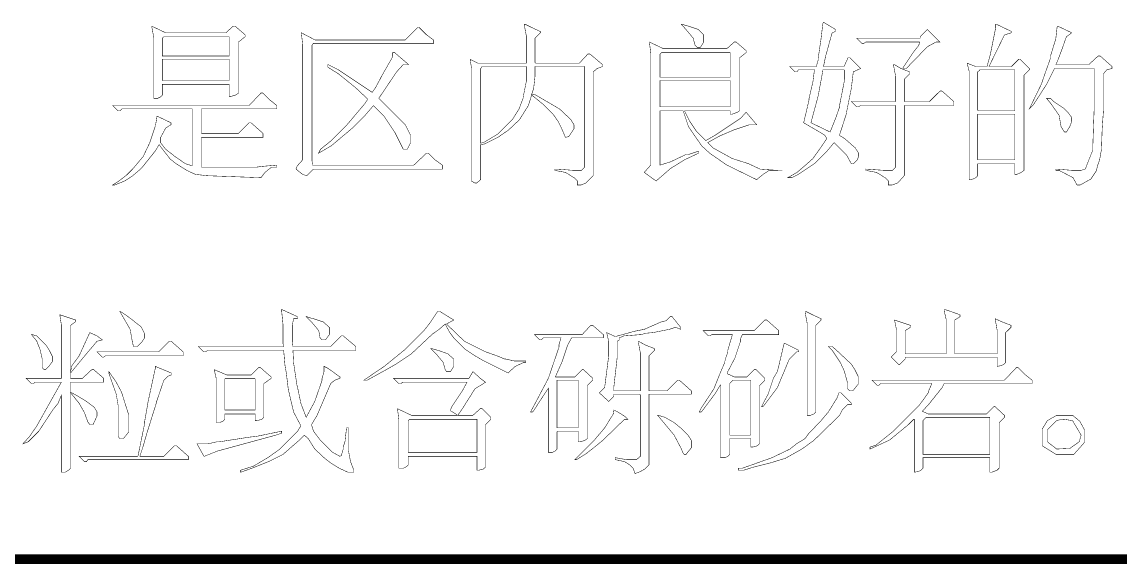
# Model space of a CAD drawing. Extents: x 94 to 452, y -72 to 1042.
# Drawn here: x 293.81 to 316.59, y 677.72 to 688.96 of the extents above; entities that cross this region are included whole.
import ezdxf

# ---------------------------------------------------------------- set-up
doc = ezdxf.new("R2010")
doc.units = 0
doc.header["$MEASUREMENT"] = 0
doc.layers.add('TREE_LAYER', color=7, linetype='Continuous')

msp = doc.modelspace()

# ---------------------------------------------------------------- linework, layer by layer
at = {"layer": 'TREE_LAYER'}
for points, const_width, elevation in [([(304.248349, 688.917502), (304.234624, 688.917502), (304.234624, 688.890051), (304.2758, 688.670443), (304.2758, 688.121424), (304.2758, 688.107698), (303.273839, 688.107698), (303.109133, 688.190051), (303.136584, 688.01162), (303.136584, 685.664561), (303.205212, 685.623385), (303.246388, 685.623385), (303.328741, 685.692012), (303.328741, 686.419463), (303.411094, 686.433188), (303.685604, 686.570443), (303.905212, 686.721424), (304.138545, 686.941032), (304.152271, 686.968483), (304.316977, 687.229267), (304.385604, 687.448875), (304.605212, 687.270443), (304.838545, 687.03711), (304.934624, 686.899855), (305.003251, 686.7626), (305.085604, 686.570443), (305.154231, 686.584169), (305.264035, 686.748875), (305.264035, 686.831228), (305.195408, 686.941032), (304.962075, 687.160639), (304.632663, 687.352796), (304.467957, 687.448875), (304.385604, 687.4626), (304.42678, 687.58613), (304.440506, 687.709659), (304.454231, 687.833188), (304.454231, 688.039071), (304.467957, 688.039071), (305.483643, 688.039071), (305.483643, 688.039071), (305.483643, 685.952796), (305.415016, 685.884169), (305.264035, 685.884169), (304.907173, 685.91162), (304.865996, 685.91162), (304.865996, 685.884169), (305.085604, 685.842992), (305.264035, 685.733188), (305.332663, 685.664561), (305.332663, 685.582208), (305.415016, 685.582208), (305.511094, 685.623385), (305.662075, 685.774365), (305.662075, 687.929267), (305.744428, 687.997894), (305.854231, 688.039071), (305.854231, 688.080247), (305.593447, 688.299855), (305.552271, 688.299855), (305.373839, 688.107698), (304.467957, 688.107698), (304.454231, 688.121424), (304.454231, 688.629267), (304.564035, 688.739071), (304.564035, 688.766522), (304.385604, 688.848875), (304.248349, 688.917502), (304.248349, 688.917502)], 0.01, 27), ([(307.50129, 688.917502), (307.487565, 688.917502), (307.597369, 688.793973), (307.734624, 688.629267), (307.7758, 688.478287), (307.816977, 688.43711), (307.885604, 688.43711), (307.954231, 688.546914), (307.954231, 688.697894), (307.844428, 688.807698), (307.638545, 688.876326), (307.583643, 688.890051), (307.50129, 688.917502), (307.50129, 688.917502)], 0.01, 27), ([(310.438545, 688.958679), (310.42482, 688.931228), (310.383643, 688.58809), (310.328741, 688.217502), (310.328741, 688.176326), (310.287565, 688.039071), (310.273839, 688.039071), (309.738545, 688.039071), (309.848349, 687.929267), (309.889526, 687.929267), (309.916977, 687.970443), (310.260114, 687.970443), (310.260114, 687.956718), (310.246388, 687.942992), (310.218937, 687.723385), (310.136584, 687.366522), (310.136584, 687.339071), (310.02678, 686.872404), (310.356192, 686.680247), (310.465996, 686.61162), (310.507173, 686.542992), (310.356192, 686.323385), (310.218937, 686.131228), (310.081682, 686.007698), (309.889526, 685.842992), (309.697369, 685.733188), (309.779722, 685.733188), (309.916977, 685.801816), (310.246388, 686.021424), (310.520898, 686.295934), (310.658153, 686.460639), (310.918937, 686.199855), (311.015016, 686.021424), (311.056192, 686.021424), (311.138545, 686.103777), (311.165996, 686.172404), (311.165996, 686.241032), (311.097369, 686.350836), (310.877761, 686.542992), (310.767957, 686.61162), (310.905212, 687.03711), (310.960114, 687.31162), (311.015016, 687.58613), (311.056192, 687.929267), (311.207173, 687.997894), (310.987565, 688.217502), (310.946388, 688.217502), (310.864035, 688.039071), (310.452271, 688.039071), (310.438545, 688.039071), (310.479722, 688.244953), (310.616977, 688.739071), (310.685604, 688.766522), (310.685604, 688.807698), (310.438545, 688.958679), (310.438545, 688.958679)], 0.01, 27), ([(314.020898, 688.917502), (314.007173, 688.917502), (314.007173, 688.835149), (313.92482, 688.423385), (313.897369, 688.28613), (313.828741, 688.039071), (313.815016, 688.039071), (313.595408, 688.039071), (313.416977, 688.107698), (313.458153, 687.942992), (313.458153, 685.692012), (313.540506, 685.705737), (313.595408, 685.733188), (313.636584, 685.774365), (313.636584, 686.021424), (313.65031, 686.021424), (314.405212, 686.021424), (314.405212, 686.021424), (314.405212, 685.801816), (314.446388, 685.801816), (314.542467, 685.842992), (314.597369, 685.884169), (314.597369, 687.860639), (314.707173, 687.970443), (314.707173, 687.997894), (314.515016, 688.190051), (314.487565, 688.190051), (314.336584, 688.039071), (313.869918, 688.039071), (313.869918, 688.039071), (314.185604, 688.684169), (314.19933, 688.697894), (314.336584, 688.739071), (314.336584, 688.766522), (314.020898, 688.917502), (314.020898, 688.917502)], 0.01, 27), ([(296.507173, 688.876326), (296.507173, 688.876326), (296.507173, 688.8626), (296.548349, 688.642992), (296.548349, 687.380247), (296.630702, 687.380247), (296.685604, 687.407698), (296.72678, 687.448875), (296.72678, 687.668483), (296.72678, 687.668483), (298.113055, 687.668483), (298.113055, 687.668483), (298.113055, 687.421424), (298.154231, 687.421424), (298.25031, 687.448875), (298.305212, 687.490051), (298.305212, 688.546914), (298.442467, 688.656718), (298.442467, 688.656718), (298.442467, 688.697894), (298.236584, 688.876326), (298.195408, 688.876326), (298.044428, 688.739071), (296.795408, 688.739071), (296.507173, 688.876326), (296.507173, 688.876326)], 0.01, 27), ([(302.052271, 688.848875), (302.02482, 688.848875), (301.764035, 688.58809), (299.897369, 688.58809), (299.609133, 688.739071), (299.636584, 688.492012), (299.636584, 686.103777), (299.52678, 685.980247), (299.49933, 685.925345), (299.513055, 685.897894), (299.636584, 685.801816), (299.718937, 685.774365), (299.856192, 685.91162), (302.532663, 685.91162), (302.532663, 685.993973), (302.381682, 686.103777), (302.244428, 686.241032), (302.203251, 686.241032), (301.942467, 685.993973), (299.856192, 685.993973), (299.842467, 685.993973), (299.828741, 686.090051), (299.828741, 688.478287), (299.856192, 688.519463), (302.354231, 688.519463), (302.354231, 688.58809), (302.203251, 688.697894), (302.052271, 688.848875), (302.052271, 688.848875)], 0.01, 27), ([(312.593447, 688.807698), (312.442467, 688.656718), (312.442467, 688.629267), (311.12482, 688.629267), (311.234624, 688.519463), (311.2758, 688.519463), (311.316977, 688.546914), (312.415016, 688.546914), (312.428741, 688.546914), (312.415016, 688.478287), (312.305212, 688.341032), (312.085604, 688.01162), (312.085604, 687.997894), (312.154231, 687.997894), (312.593447, 688.450836), (312.771879, 688.546914), (312.854231, 688.546914), (312.593447, 688.807698), (312.593447, 688.807698)], 0.01, 27), ([(315.297369, 688.876326), (315.283643, 688.8626), (315.256192, 688.615541), (315.146388, 688.258679), (315.146388, 688.217502), (314.954231, 687.668483), (314.707173, 687.160639), (314.789526, 687.242992), (315.064035, 687.668483), (315.228741, 687.997894), (316.052271, 687.997894), (316.052271, 687.997894), (316.052271, 687.174365), (316.052271, 687.174365), (316.038545, 686.831228), (316.02482, 686.419463), (316.02482, 686.309659), (315.942467, 686.103777), (315.915016, 686.035149), (315.873839, 685.925345), (315.860114, 685.91162), (315.777761, 685.884169), (315.613055, 685.884169), (315.256192, 685.91162), (315.256192, 685.884169), (315.32482, 685.884169), (315.613055, 685.733188), (315.695408, 685.582208), (315.764035, 685.582208), (315.983643, 685.705737), (316.093447, 685.870443), (316.134624, 686.021424), (316.162075, 686.090051), (316.203251, 686.323385), (316.216977, 686.735149), (316.244428, 687.133188), (316.244428, 687.88809), (316.313055, 687.970443), (316.422859, 687.997894), (316.422859, 688.039071), (316.1758, 688.258679), (316.134624, 688.258679), (315.942467, 688.080247), (315.256192, 688.080247), (315.256192, 688.080247), (315.283643, 688.135149), (315.311094, 688.203777), (315.393447, 688.423385), (315.4758, 688.656718), (315.585604, 688.739071), (315.297369, 688.876326), (315.297369, 688.876326)], 0.01, 27), ([(296.754231, 688.656718), (296.767957, 688.656718), (298.113055, 688.656718), (298.113055, 688.656718), (298.113055, 688.258679), (298.113055, 688.258679), (296.72678, 688.258679), (296.72678, 688.258679), (296.72678, 688.629267), (296.754231, 688.656718), (296.754231, 688.656718)], 0.01, 27), ([(306.828741, 688.546914), (306.828741, 688.546914), (306.828741, 688.533188), (306.856192, 688.313581), (306.856192, 685.993973), (306.718937, 685.842992), (306.965996, 685.664561), (307.267957, 685.925345), (307.556192, 686.103777), (307.844428, 686.241032), (307.844428, 686.282208), (307.844428, 686.282208), (307.638545, 686.213581), (307.583643, 686.213581), (307.267957, 686.0626), (307.048349, 685.993973), (307.048349, 685.993973), (307.048349, 687.119463), (307.048349, 687.119463), (307.515016, 687.119463), (307.528741, 687.119463), (307.638545, 686.790051), (307.913055, 686.392012), (308.077761, 686.241032), (308.434624, 685.993973), (309.052271, 685.692012), (309.065996, 685.705737), (309.203251, 685.815541), (309.313055, 685.884169), (309.491486, 685.884169), (309.120898, 685.91162), (308.887565, 686.021424), (308.544428, 686.131228), (308.146388, 686.350836), (308.036584, 686.460639), (308.283643, 686.597894), (308.571879, 686.721424), (308.90129, 686.831228), (309.052271, 686.831228), (308.832663, 687.092012), (308.722859, 686.968483), (308.187565, 686.61162), (307.995408, 686.501816), (307.803251, 686.693973), (307.665996, 686.899855), (307.556192, 687.119463), (307.569918, 687.119463), (308.503251, 687.119463), (308.503251, 687.050836), (308.544428, 687.050836), (308.654231, 687.092012), (308.695408, 687.119463), (308.695408, 688.217502), (308.832663, 688.327306), (308.832663, 688.327306), (308.832663, 688.368483), (308.62678, 688.546914), (308.585604, 688.546914), (308.434624, 688.409659), (307.116977, 688.409659), (306.828741, 688.546914), (306.828741, 688.546914)], 0.01, 27), ([(301.544428, 688.327306), (301.503251, 688.327306), (301.503251, 688.258679), (301.489526, 688.217502), (301.269918, 687.833188), (301.242467, 687.778287), (301.146388, 687.599855), (301.077761, 687.503777), (300.377761, 687.970443), (300.158153, 688.080247), (300.158153, 688.039071), (300.158153, 688.025345), (300.377761, 687.88809), (300.734624, 687.599855), (300.981682, 687.366522), (300.981682, 687.352796), (300.92678, 687.270443), (300.556192, 686.831228), (300.213055, 686.48809), (300.007173, 686.323385), (299.965996, 686.241032), (300.22678, 686.392012), (300.652271, 686.748875), (300.940506, 687.03711), (301.105212, 687.229267), (301.32482, 687.009659), (301.544428, 686.680247), (301.722859, 686.323385), (301.805212, 686.323385), (301.805212, 686.323385), (301.873839, 686.460639), (301.873839, 686.61162), (301.764035, 686.831228), (301.215016, 687.380247), (301.585604, 687.929267), (301.722859, 688.080247), (301.832663, 688.080247), (301.544428, 688.327306), (301.544428, 688.327306)], 0.01, 27), ([(307.0758, 688.327306), (307.0758, 688.327306), (308.503251, 688.327306), (308.503251, 688.327306), (308.503251, 687.819463), (308.503251, 687.819463), (307.048349, 687.819463), (307.048349, 687.819463), (307.048349, 688.299855), (307.0758, 688.327306), (307.0758, 688.327306)], 0.01, 27), ([(296.72678, 688.176326), (296.72678, 688.190051), (298.113055, 688.190051), (298.113055, 688.176326), (298.113055, 687.750836), (298.113055, 687.750836), (296.72678, 687.750836), (296.72678, 687.750836), (296.72678, 688.176326), (296.72678, 688.176326)], 0.01, 27), ([(303.356192, 688.039071), (303.356192, 688.039071), (304.2758, 688.039071), (304.2758, 688.039071), (304.2758, 687.73711), (304.220898, 687.4626), (304.207173, 687.380247), (304.12482, 687.160639), (303.987565, 686.941032), (303.685604, 686.639071), (303.411094, 686.474365), (303.328741, 686.446914), (303.328741, 686.446914), (303.328741, 687.997894), (303.356192, 688.039071), (303.356192, 688.039071)], 0.01, 27), ([(311.907173, 688.080247), (311.893447, 688.080247), (311.893447, 688.052796), (311.934624, 687.833188), (311.934624, 687.31162), (311.934624, 687.31162), (311.015016, 687.31162), (311.12482, 687.201816), (311.165996, 687.201816), (311.207173, 687.229267), (311.934624, 687.229267), (311.934624, 687.229267), (311.934624, 685.952796), (311.865996, 685.884169), (311.715016, 685.884169), (311.509133, 685.897894), (311.316977, 685.91162), (311.316977, 685.884169), (311.536584, 685.842992), (311.715016, 685.733188), (311.783643, 685.664561), (311.783643, 685.582208), (311.865996, 685.582208), (311.9758, 685.623385), (312.113055, 685.774365), (312.113055, 687.229267), (312.12678, 687.229267), (313.142467, 687.229267), (313.142467, 687.31162), (312.895408, 687.531228), (312.854231, 687.531228), (312.634624, 687.31162), (312.12678, 687.31162), (312.113055, 687.31162), (312.113055, 687.778287), (312.222859, 687.88809), (312.222859, 687.929267), (312.044428, 687.997894), (311.907173, 688.080247), (311.907173, 688.080247)], 0.01, 27), ([(307.048349, 687.73711), (307.048349, 687.750836), (308.503251, 687.750836), (308.503251, 687.73711), (308.503251, 687.201816), (308.503251, 687.201816), (307.048349, 687.201816), (307.048349, 687.201816), (307.048349, 687.73711), (307.048349, 687.73711)], 0.01, 27), ([(310.42482, 687.956718), (310.42482, 687.970443), (310.864035, 687.970443), (310.877761, 687.956718), (310.877761, 687.778287), (310.767957, 687.215541), (310.767957, 687.18809), (310.685604, 686.954757), (310.5758, 686.680247), (310.177761, 686.872404), (310.328741, 687.435149), (310.42482, 687.956718), (310.42482, 687.956718)], 0.01, 27), ([(313.677761, 687.956718), (313.677761, 687.970443), (314.405212, 687.970443), (314.405212, 687.956718), (314.405212, 687.133188), (314.405212, 687.119463), (313.65031, 687.119463), (313.636584, 687.133188), (313.636584, 687.929267), (313.677761, 687.956718), (313.677761, 687.956718)], 0.01, 27), ([(298.813055, 687.490051), (298.771879, 687.490051), (298.52482, 687.229267), (295.697369, 687.229267), (295.807173, 687.119463), (295.848349, 687.119463), (295.889526, 687.160639), (297.344428, 687.160639), (297.344428, 687.160639), (297.344428, 685.980247), (297.344428, 685.980247), (297.207173, 686.021424), (296.987565, 686.172404), (296.795408, 686.323385), (296.69933, 686.446914), (296.685604, 686.460639), (296.685604, 686.570443), (296.69933, 686.584169), (296.795408, 686.7626), (296.905212, 686.831228), (296.905212, 686.872404), (296.616977, 687.009659), (296.589526, 686.844953), (296.5758, 686.817502), (296.5758, 686.790051), (296.465996, 686.460639), (296.328741, 686.172404), (296.109133, 685.91162), (295.985604, 685.78809), (295.807173, 685.650836), (295.697369, 685.582208), (295.738545, 685.582208), (295.944428, 685.664561), (296.095408, 685.760639), (296.273839, 685.91162), (296.30129, 685.939071), (296.5758, 686.282208), (296.658153, 686.419463), (296.740506, 686.309659), (296.891486, 686.117502), (297.015016, 686.021424), (297.234624, 685.884169), (297.289526, 685.856718), (297.413055, 685.801816), (297.536584, 685.78809), (297.646388, 685.774365), (298.771879, 685.733188), (298.854231, 685.842992), (298.991486, 685.952796), (299.10129, 685.952796), (299.10129, 685.993973), (298.785604, 685.966522), (298.785604, 685.966522), (298.689526, 685.952796), (298.6758, 685.952796), (297.536584, 685.952796), (297.536584, 685.952796), (297.536584, 686.570443), (297.536584, 686.570443), (298.813055, 686.570443), (298.813055, 686.652796), (298.565996, 686.872404), (298.52482, 686.872404), (298.305212, 686.652796), (297.536584, 686.652796), (297.536584, 686.652796), (297.536584, 687.160639), (297.536584, 687.160639), (299.10129, 687.160639), (299.10129, 687.229267), (298.964035, 687.339071), (298.813055, 687.490051), (298.813055, 687.490051)], 0.01, 27), ([(315.146388, 687.380247), (315.064035, 687.380247), (315.173839, 687.242992), (315.32482, 687.023385), (315.365996, 686.790051), (315.434624, 686.680247), (315.4758, 686.680247), (315.544428, 686.790051), (315.585604, 686.899855), (315.585604, 686.982208), (315.516977, 687.078287), (315.420898, 687.174365), (315.215016, 687.31162), (315.146388, 687.380247), (315.146388, 687.380247)], 0.01, 27), ([(313.636584, 687.050836), (313.65031, 687.050836), (314.405212, 687.050836), (314.405212, 687.050836), (314.405212, 686.103777), (314.405212, 686.103777), (313.65031, 686.103777), (313.636584, 686.103777), (313.636584, 687.050836), (313.636584, 687.050836)], 0.01, 27), ([(299.201414, 682.99955), (299.201414, 682.99955), (299.201414, 682.958373), (299.228865, 682.683864), (299.228865, 682.285824), (299.24259, 682.230922), (299.24259, 682.230922), (297.472002, 682.230922), (297.581806, 682.121119), (297.622983, 682.121119), (297.664159, 682.148569), (299.24259, 682.148569), (299.24259, 682.148569), (299.270041, 681.832883), (299.297492, 681.681903), (299.338669, 681.338766), (299.448473, 680.872099), (299.599453, 680.583864), (299.530826, 680.47406), (299.146512, 680.089746), (298.913179, 679.92504), (298.611218, 679.746609), (298.350434, 679.664256), (298.350434, 679.623079), (298.583767, 679.705432), (298.926904, 679.842687), (299.228865, 679.993668), (299.544551, 680.268177), (299.668081, 680.391707), (299.750434, 680.323079), (299.887689, 680.103471), (300.093571, 679.911315), (300.2171, 679.815236), (300.395532, 679.705432), (300.573963, 679.623079), (300.697492, 679.623079), (300.697492, 679.664256), (300.628865, 679.842687), (300.587689, 680.062295), (300.587689, 680.542687), (300.546512, 680.542687), (300.519061, 680.309354), (300.519061, 680.281903), (300.477885, 680.144648), (300.477885, 680.103471), (300.436708, 679.966217), (300.409257, 679.952491), (300.258277, 680.034844), (299.997492, 680.295628), (299.860238, 680.47406), (299.819061, 680.611315), (299.928865, 680.789746), (300.2171, 681.462295), (300.299453, 681.530922), (300.409257, 681.572099), (300.409257, 681.59955), (300.162198, 681.777981), (300.079845, 681.819158), (300.079845, 681.709354), (300.038669, 681.572099), (300.038669, 681.530922), (299.887689, 681.091707), (299.709257, 680.762295), (299.599453, 681.05053), (299.530826, 681.379942), (299.5171, 681.434844), (299.448473, 681.887785), (299.434747, 682.148569), (299.434747, 682.148569), (300.738669, 682.148569), (300.738669, 682.230922), (300.477885, 682.45053), (300.436708, 682.45053), (300.2171, 682.230922), (299.434747, 682.230922), (299.421022, 682.340726), (299.421022, 682.670138), (299.448473, 682.807393), (299.530826, 682.807393), (299.530826, 682.848569), (299.201414, 682.99955), (299.201414, 682.99955)], 0.01, 27), ([(312.954355, 682.99955), (312.94063, 682.99955), (312.94063, 682.972099), (312.981806, 682.793668), (312.981806, 682.079942), (312.968081, 682.079942), (312.144551, 682.079942), (312.130826, 682.079942), (312.130826, 682.560334), (312.24063, 682.628962), (312.24063, 682.628962), (312.24063, 682.670138), (311.911218, 682.779942), (311.952394, 682.57406), (311.952394, 682.121119), (311.84259, 682.011315), (311.993571, 681.860334), (312.021022, 681.860334), (312.130826, 681.970138), (312.130826, 681.997589), (312.144551, 682.011315), (314.038669, 682.011315), (314.038669, 681.997589), (314.038669, 681.819158), (314.121022, 681.832883), (314.175924, 681.860334), (314.2171, 681.901511), (314.2171, 682.519158), (314.326904, 682.628962), (314.326904, 682.670138), (314.148473, 682.738766), (313.997492, 682.807393), (314.038669, 682.57406), (314.038669, 682.079942), (314.038669, 682.079942), (313.160238, 682.079942), (313.160238, 682.079942), (313.160238, 682.779942), (313.270041, 682.848569), (313.270041, 682.848569), (313.270041, 682.889746), (312.954355, 682.99955), (312.954355, 682.99955)], 0.01, 27), ([(294.603375, 682.889746), (294.603375, 682.889746), (294.603375, 682.862295), (294.630826, 682.683864), (294.630826, 681.572099), (294.630826, 681.572099), (293.903375, 681.572099), (294.013179, 681.462295), (294.054355, 681.462295), (294.081806, 681.489746), (294.630826, 681.489746), (294.630826, 681.489746), (294.122983, 680.583864), (293.972002, 680.364256), (293.834747, 680.213275), (293.944551, 680.254452), (294.164159, 680.47406), (294.452394, 680.913275), (294.562198, 681.05053), (294.630826, 681.215236), (294.630826, 681.215236), (294.630826, 679.623079), (294.713179, 679.623079), (294.781806, 679.664256), (294.822983, 679.705432), (294.822983, 681.270138), (294.822983, 681.270138), (294.836708, 681.256413), (295.001414, 681.05053), (295.111218, 680.858373), (295.179845, 680.666217), (295.221022, 680.611315), (295.289649, 680.611315), (295.372002, 680.789746), (295.372002, 680.872099), (295.330826, 680.940726), (295.3171, 680.968177), (295.152394, 681.091707), (294.973963, 681.201511), (294.822983, 681.283864), (294.822983, 681.489746), (294.822983, 681.489746), (295.509257, 681.489746), (295.509257, 681.572099), (295.303375, 681.75053), (295.262198, 681.75053), (295.070041, 681.572099), (294.822983, 681.572099), (294.822983, 681.572099), (294.822983, 681.681903), (295.152394, 682.079942), (295.372002, 682.340726), (295.481806, 682.368177), (295.372002, 682.45053), (295.221022, 682.519158), (295.001414, 682.038766), (294.850434, 681.832883), (294.822983, 681.709354), (294.822983, 681.709354), (294.822983, 682.670138), (294.919061, 682.738766), (294.932787, 682.779942), (294.603375, 682.889746), (294.603375, 682.889746)], 0.01, 27), ([(295.852394, 682.958373), (295.838669, 682.958373), (295.852394, 682.944648), (296.058277, 682.587785), (296.099453, 682.354452), (296.126904, 682.230922), (296.14063, 682.230922), (296.209257, 682.230922), (296.29161, 682.313275), (296.360238, 682.409354), (296.360238, 682.491707), (296.29161, 682.628962), (296.264159, 682.656413), (296.072002, 682.807393), (295.921022, 682.917197), (295.852394, 682.958373), (295.852394, 682.958373)], 0.01, 27), ([(299.722983, 682.848569), (299.709257, 682.848569), (299.832787, 682.72504), (299.970041, 682.560334), (299.997492, 682.409354), (300.038669, 682.368177), (300.107296, 682.368177), (300.189649, 682.477981), (300.189649, 682.628962), (300.06612, 682.738766), (299.860238, 682.807393), (299.805336, 682.821119), (299.722983, 682.848569), (299.722983, 682.848569)], 0.01, 27), ([(302.481806, 682.958373), (302.44063, 682.958373), (302.426904, 682.944648), (302.289649, 682.738766), (302.152394, 682.560334), (301.768081, 682.17602), (301.328865, 681.819158), (300.903375, 681.530922), (300.972002, 681.530922), (301.370041, 681.75053), (301.562198, 681.860334), (301.89161, 682.079942), (302.330826, 682.491707), (302.372002, 682.519158), (302.468081, 682.587785), (302.59161, 682.697589), (302.687689, 682.519158), (302.770041, 682.409354), (303.003375, 682.17602), (303.209257, 682.038766), (303.373963, 681.942687), (303.895532, 681.681903), (304.046512, 681.819158), (304.224943, 681.901511), (304.26612, 681.901511), (304.26612, 681.928962), (304.032787, 681.928962), (303.854355, 681.970138), (303.826904, 681.970138), (303.662198, 682.038766), (303.428865, 682.121119), (302.989649, 682.340726), (302.619061, 682.697589), (302.770041, 682.779942), (302.481806, 682.958373), (302.481806, 682.958373)], 0.01, 27), ([(307.299453, 682.848569), (307.258277, 682.848569), (307.175924, 682.766217), (307.06612, 682.738766), (306.722983, 682.587785), (306.5171, 682.546609), (306.119061, 682.436805), (305.94063, 682.519158), (305.981806, 682.340726), (305.981806, 682.02504), (305.899453, 681.379942), (305.789649, 681.270138), (305.981806, 681.091707), (306.09161, 681.201511), (306.09161, 681.242687), (306.626904, 681.242687), (306.64063, 681.228962), (306.64063, 679.952491), (306.558277, 679.883864), (306.352394, 679.883864), (306.119061, 679.92504), (306.119061, 679.883864), (306.311218, 679.842687), (306.421022, 679.77406), (306.489649, 679.705432), (306.530826, 679.595628), (306.64063, 679.636805), (306.736708, 679.691707), (306.819061, 679.77406), (306.819061, 681.228962), (306.819061, 681.242687), (307.697492, 681.242687), (307.697492, 681.311315), (307.450434, 681.530922), (307.409257, 681.530922), (307.189649, 681.311315), (306.819061, 681.311315), (306.819061, 681.311315), (306.819061, 682.038766), (306.928865, 682.148569), (306.928865, 682.189746), (306.750434, 682.258373), (306.599453, 682.340726), (306.599453, 682.340726), (306.599453, 682.313275), (306.64063, 682.093668), (306.64063, 681.311315), (306.626904, 681.311315), (306.09161, 681.311315), (306.09161, 681.407393), (306.160238, 682.011315), (306.160238, 682.340726), (306.201414, 682.368177), (306.201414, 682.409354), (306.201414, 682.409354), (306.297492, 682.45053), (306.654355, 682.477981), (306.750434, 682.505432), (306.901414, 682.519158), (307.244551, 682.587785), (307.368081, 682.628962), (307.477885, 682.587785), (307.477885, 682.628962), (307.464159, 682.642687), (307.299453, 682.848569), (307.299453, 682.848569)], 0.01, 27), ([(309.262198, 682.779942), (309.221022, 682.779942), (309.001414, 682.560334), (307.944551, 682.560334), (308.054355, 682.45053), (308.081806, 682.45053), (308.122983, 682.477981), (308.548473, 682.477981), (308.548473, 682.477981), (308.452394, 682.148569), (308.452394, 682.107393), (308.411218, 681.997589), (308.383767, 681.887785), (308.273963, 681.627001), (308.164159, 681.352491), (307.903375, 680.954452), (307.862198, 680.872099), (307.862198, 680.872099), (307.903375, 680.872099), (307.9171, 680.885824), (308.19161, 681.256413), (308.301414, 681.434844), (308.301414, 681.434844), (308.301414, 679.92504), (308.397492, 679.92504), (308.452394, 679.952491), (308.493571, 679.993668), (308.493571, 680.323079), (308.493571, 680.323079), (308.919061, 680.323079), (308.932787, 680.323079), (308.932787, 680.144648), (308.973963, 680.144648), (309.070041, 680.172099), (309.111218, 680.213275), (309.111218, 681.421119), (309.221022, 681.530922), (309.221022, 681.572099), (309.04259, 681.75053), (309.001414, 681.75053), (308.850434, 681.59955), (308.589649, 681.59955), (308.438669, 681.668177), (308.438669, 681.681903), (308.603375, 681.997589), (308.713179, 682.327001), (308.713179, 682.381903), (308.754355, 682.477981), (309.509257, 682.477981), (309.509257, 682.560334), (309.262198, 682.779942), (309.262198, 682.779942)], 0.01, 27), ([(310.072002, 682.958373), (310.058277, 682.958373), (310.058277, 682.930922), (310.099453, 682.711315), (310.099453, 680.803471), (310.168081, 680.803471), (310.236708, 680.830922), (310.277885, 680.872099), (310.277885, 682.670138), (310.387689, 682.779942), (310.387689, 682.807393), (310.209257, 682.889746), (310.072002, 682.958373), (310.072002, 682.958373)], 0.01, 27), ([(305.652394, 682.670138), (305.611218, 682.670138), (305.432787, 682.477981), (304.444551, 682.477981), (304.554355, 682.368177), (304.581806, 682.368177), (304.622983, 682.409354), (304.979845, 682.409354), (304.993571, 682.409354), (304.952394, 682.272099), (304.952394, 682.217197), (304.732787, 681.572099), (304.472002, 681.077981), (304.362198, 680.872099), (304.362198, 680.872099), (304.403375, 680.872099), (304.4171, 680.885824), (304.622983, 681.201511), (304.732787, 681.366217), (304.732787, 681.366217), (304.732787, 680.034844), (304.81514, 680.034844), (304.870041, 680.062295), (304.911218, 680.103471), (304.911218, 680.460334), (304.924943, 680.47406), (305.350434, 680.47406), (305.350434, 680.460334), (305.350434, 680.254452), (305.39161, 680.254452), (305.487689, 680.281903), (305.54259, 680.323079), (305.54259, 681.421119), (305.652394, 681.530922), (305.652394, 681.572099), (305.460238, 681.75053), (305.432787, 681.75053), (305.281806, 681.59955), (304.883767, 681.59955), (304.883767, 681.613275), (305.021022, 681.928962), (305.130826, 682.258373), (305.213179, 682.409354), (305.872002, 682.409354), (305.872002, 682.477981), (305.652394, 682.670138), (305.652394, 682.670138)], 0.01, 27), ([(294.026904, 682.477981), (294.013179, 682.477981), (294.122983, 682.340726), (294.19161, 682.162295), (294.232787, 681.983864), (294.232787, 681.791707), (294.273963, 681.75053), (294.301414, 681.75053), (294.383767, 681.832883), (294.452394, 681.928962), (294.452394, 682.011315), (294.383767, 682.148569), (294.31514, 682.258373), (294.122983, 682.45053), (294.026904, 682.477981), (294.026904, 682.477981)], 0.01, 27), ([(296.909257, 682.340726), (296.868081, 682.340726), (296.648473, 682.121119), (295.372002, 682.121119), (295.481806, 682.011315), (295.509257, 682.011315), (295.550434, 682.038766), (297.156316, 682.038766), (297.156316, 682.121119), (296.909257, 682.340726), (296.909257, 682.340726)], 0.01, 27), ([(309.632787, 682.29955), (309.619061, 682.285824), (309.481806, 681.709354), (309.399453, 681.572099), (309.289649, 681.242687), (309.193571, 681.064256), (309.152394, 680.981903), (309.179845, 680.981903), (309.193571, 680.995628), (309.481806, 681.379942), (309.728865, 681.970138), (309.879845, 682.121119), (309.921022, 682.121119), (309.907296, 682.162295), (309.632787, 682.29955), (309.632787, 682.29955)], 0.01, 27), ([(302.303375, 682.189746), (302.289649, 682.189746), (302.413179, 682.066217), (302.550434, 681.901511), (302.59161, 681.75053), (302.619061, 681.709354), (302.701414, 681.709354), (302.770041, 681.819158), (302.770041, 681.970138), (302.646512, 682.079942), (302.454355, 682.148569), (302.399453, 682.162295), (302.303375, 682.189746), (302.303375, 682.189746)], 0.01, 27), ([(310.621022, 682.230922), (310.538669, 682.230922), (310.621022, 682.148569), (310.785728, 681.901511), (310.799453, 681.87406), (310.868081, 681.723079), (310.936708, 681.47602), (310.936708, 681.352491), (310.977885, 681.311315), (311.046512, 681.311315), (311.156316, 681.448569), (311.156316, 681.613275), (311.087689, 681.75053), (311.019061, 681.860334), (310.772002, 682.093668), (310.621022, 682.230922), (310.621022, 682.230922)], 0.01, 27), ([(296.579845, 681.819158), (296.579845, 681.819158), (296.579845, 681.777981), (296.428865, 681.077981), (296.401414, 680.913275), (296.360238, 680.679942), (296.360238, 680.638766), (296.222983, 679.966217), (296.209257, 679.952491), (295.001414, 679.952491), (295.111218, 679.842687), (295.152394, 679.842687), (295.179845, 679.883864), (297.26612, 679.883864), (297.26612, 679.952491), (297.019061, 680.172099), (296.977885, 680.172099), (296.758277, 679.952491), (296.264159, 679.952491), (296.264159, 679.966217), (296.319061, 680.130922), (296.401414, 680.419158), (296.607296, 681.077981), (296.607296, 681.091707), (296.758277, 681.530922), (296.84063, 681.613275), (296.909257, 681.640726), (296.909257, 681.681903), (296.579845, 681.819158), (296.579845, 681.819158)], 0.01, 27), ([(295.619061, 681.709354), (295.619061, 681.668177), (295.770041, 681.242687), (295.811218, 680.995628), (295.811218, 680.364256), (295.838669, 680.323079), (295.921022, 680.323079), (296.030826, 680.460334), (296.030826, 680.803471), (295.879845, 681.283864), (295.770041, 681.489746), (295.619061, 681.709354), (295.619061, 681.709354)], 0.01, 27), ([(298.762198, 681.791707), (298.721022, 681.791707), (298.570041, 681.640726), (298.062198, 681.640726), (297.801414, 681.75053), (297.84259, 681.572099), (297.84259, 680.652491), (297.911218, 680.652491), (297.979845, 680.679942), (298.021022, 680.721119), (298.021022, 680.830922), (298.034747, 680.830922), (298.638669, 680.830922), (298.652394, 680.830922), (298.652394, 680.693668), (298.693571, 680.693668), (298.789649, 680.721119), (298.830826, 680.762295), (298.830826, 681.462295), (298.968081, 681.558373), (298.981806, 681.572099), (298.981806, 681.59955), (298.762198, 681.791707), (298.762198, 681.791707)], 0.01, 27), ([(303.168081, 681.709354), (303.085728, 681.572099), (301.521022, 681.572099), (301.630826, 681.462295), (301.672002, 681.462295), (301.713179, 681.489746), (303.044551, 681.489746), (303.044551, 681.489746), (302.948473, 681.311315), (302.728865, 680.981903), (302.701414, 680.913275), (302.701414, 680.89955), (302.811218, 680.830922), (302.838669, 680.803471), (302.838669, 680.803471), (301.89161, 680.803471), (301.603375, 680.940726), (301.630826, 680.707393), (301.630826, 679.705432), (301.726904, 679.705432), (301.781806, 679.732883), (301.822983, 679.77406), (301.822983, 679.952491), (301.822983, 679.952491), (303.236708, 679.952491), (303.250434, 679.952491), (303.250434, 679.664256), (303.29161, 679.664256), (303.387689, 679.691707), (303.428865, 679.732883), (303.428865, 680.611315), (303.538669, 680.721119), (303.538669, 680.762295), (303.360238, 680.940726), (303.319061, 680.940726), (303.168081, 680.803471), (302.852394, 680.803471), (302.852394, 680.803471), (302.948473, 680.940726), (303.209257, 681.352491), (303.428865, 681.489746), (303.319061, 681.572099), (303.168081, 681.709354), (303.168081, 681.709354)], 0.01, 27), ([(314.477885, 681.791707), (314.436708, 681.791707), (314.189649, 681.530922), (311.444551, 681.530922), (311.554355, 681.421119), (311.581806, 681.421119), (311.622983, 681.462295), (312.679845, 681.462295), (312.679845, 681.448569), (312.624943, 681.32504), (312.611218, 681.270138), (312.432787, 681.023079), (311.870041, 680.460334), (311.526904, 680.185824), (311.403375, 680.144648), (311.403375, 680.103471), (311.760238, 680.268177), (311.81514, 680.295628), (312.199453, 680.611315), (312.309257, 680.721119), (312.322983, 680.721119), (312.322983, 679.623079), (312.405336, 679.636805), (312.460238, 679.664256), (312.501414, 679.705432), (312.501414, 679.911315), (312.501414, 679.92504), (313.887689, 679.92504), (313.887689, 679.911315), (313.887689, 679.623079), (313.928865, 679.623079), (314.038669, 679.664256), (314.079845, 679.705432), (314.079845, 680.652491), (314.189649, 680.762295), (314.189649, 680.803471), (313.997492, 680.981903), (313.970041, 680.981903), (313.819061, 680.830922), (312.611218, 680.830922), (312.487689, 680.885824), (312.624943, 681.036805), (312.899453, 681.379942), (312.94063, 681.462295), (314.76612, 681.462295), (314.76612, 681.530922), (314.628865, 681.640726), (314.477885, 681.791707), (314.477885, 681.791707)], 0.01, 27), ([(298.021022, 681.558373), (298.034747, 681.572099), (298.638669, 681.572099), (298.652394, 681.558373), (298.652394, 680.913275), (298.638669, 680.913275), (298.034747, 680.913275), (298.021022, 680.913275), (298.021022, 681.558373), (298.021022, 681.558373)], 0.01, 27), ([(304.911218, 681.530922), (304.924943, 681.530922), (305.350434, 681.530922), (305.350434, 681.530922), (305.350434, 680.542687), (305.350434, 680.542687), (304.924943, 680.542687), (304.911218, 680.542687), (304.911218, 681.530922), (304.911218, 681.530922)], 0.01, 27), ([(308.562198, 681.530922), (308.562198, 681.530922), (308.919061, 681.530922), (308.932787, 681.530922), (308.932787, 680.405432), (308.919061, 680.391707), (308.493571, 680.391707), (308.493571, 680.405432), (308.493571, 681.462295), (308.562198, 681.530922), (308.562198, 681.530922)], 0.01, 27), ([(310.799453, 681.270138), (310.758277, 681.270138), (310.7171, 681.160334), (310.538669, 680.872099), (310.387689, 680.693668), (310.126904, 680.419158), (310.058277, 680.323079), (309.879845, 680.213275), (309.74259, 680.103471), (309.372002, 679.92504), (308.754355, 679.705432), (308.672002, 679.705432), (308.672002, 679.664256), (308.781806, 679.664256), (309.001414, 679.732883), (309.330826, 679.815236), (309.646512, 679.911315), (309.989649, 680.103471), (310.236708, 680.281903), (310.772002, 680.803471), (310.826904, 680.913275), (310.936708, 681.023079), (311.019061, 681.023079), (311.019061, 681.05053), (310.799453, 681.270138), (310.799453, 681.270138)], 0.01, 27), ([(301.850434, 680.721119), (301.850434, 680.721119), (303.236708, 680.721119), (303.250434, 680.721119), (303.250434, 680.034844), (303.236708, 680.034844), (301.822983, 680.034844), (301.822983, 680.034844), (301.822983, 680.693668), (301.850434, 680.721119), (301.850434, 680.721119)], 0.01, 27), ([(306.09161, 680.913275), (306.09161, 680.913275), (306.077885, 680.830922), (305.899453, 680.542687), (305.679845, 680.281903), (305.281806, 679.883864), (305.322983, 679.883864), (305.336708, 679.897589), (305.51514, 680.007393), (305.707296, 680.158373), (305.858277, 680.281903), (306.311218, 680.721119), (306.379845, 680.721119), (306.324943, 680.77602), (306.173963, 680.872099), (306.09161, 680.913275), (306.09161, 680.913275)], 0.01, 27), ([(307.011218, 680.803471), (306.997492, 680.803471), (307.34063, 680.391707), (307.477885, 680.130922), (307.519061, 680.034844), (307.546512, 679.993668), (307.587689, 679.993668), (307.697492, 680.130922), (307.697492, 680.281903), (307.628865, 680.391707), (307.49161, 680.528962), (307.34063, 680.652491), (307.148473, 680.762295), (307.011218, 680.803471), (307.011218, 680.803471)], 0.01, 27), ([(312.570041, 680.762295), (312.570041, 680.762295), (313.887689, 680.762295), (313.887689, 680.762295), (313.887689, 679.993668), (313.887689, 679.993668), (312.501414, 679.993668), (312.501414, 679.993668), (312.501414, 680.693668), (312.570041, 680.762295), (312.570041, 680.762295)], 0.01, 27), ([(315.603375, 680.803471), (315.273963, 680.803471), (315.081806, 680.693668), (314.972002, 680.515236), (314.972002, 680.172099), (315.260238, 679.993668), (315.630826, 679.993668), (315.850434, 680.240726), (315.850434, 680.501511), (315.754355, 680.679942), (315.603375, 680.803471), (315.603375, 680.803471)], 0.01, 27), ([(315.411218, 680.721119), (315.424943, 680.721119), (315.603375, 680.693668), (315.781806, 680.391707), (315.74063, 680.254452), (315.548473, 680.117197), (315.273963, 680.103471), (315.081806, 680.254452), (315.081806, 680.501511), (315.273963, 680.693668), (315.328865, 680.707393), (315.411218, 680.721119), (315.411218, 680.721119)], 0.01, 27), ([(299.201414, 680.47406), (298.66612, 680.364256), (298.528865, 680.35053), (297.911218, 680.254452), (297.856316, 680.254452), (297.677885, 680.213275), (297.444551, 680.213275), (297.581806, 679.966217), (297.595532, 679.952491), (297.870041, 680.062295), (299.077885, 680.391707), (299.201414, 680.432883), (299.201414, 680.47406), (299.201414, 680.47406)], 0.01, 27), ([(221.22612, 677.817993), (449.22612, 677.817993)], 0.2, 228)]:
    msp.add_lwpolyline(points, dxfattribs=dict(at, const_width=const_width, elevation=elevation))

doc.saveas('drawing.dxf')
